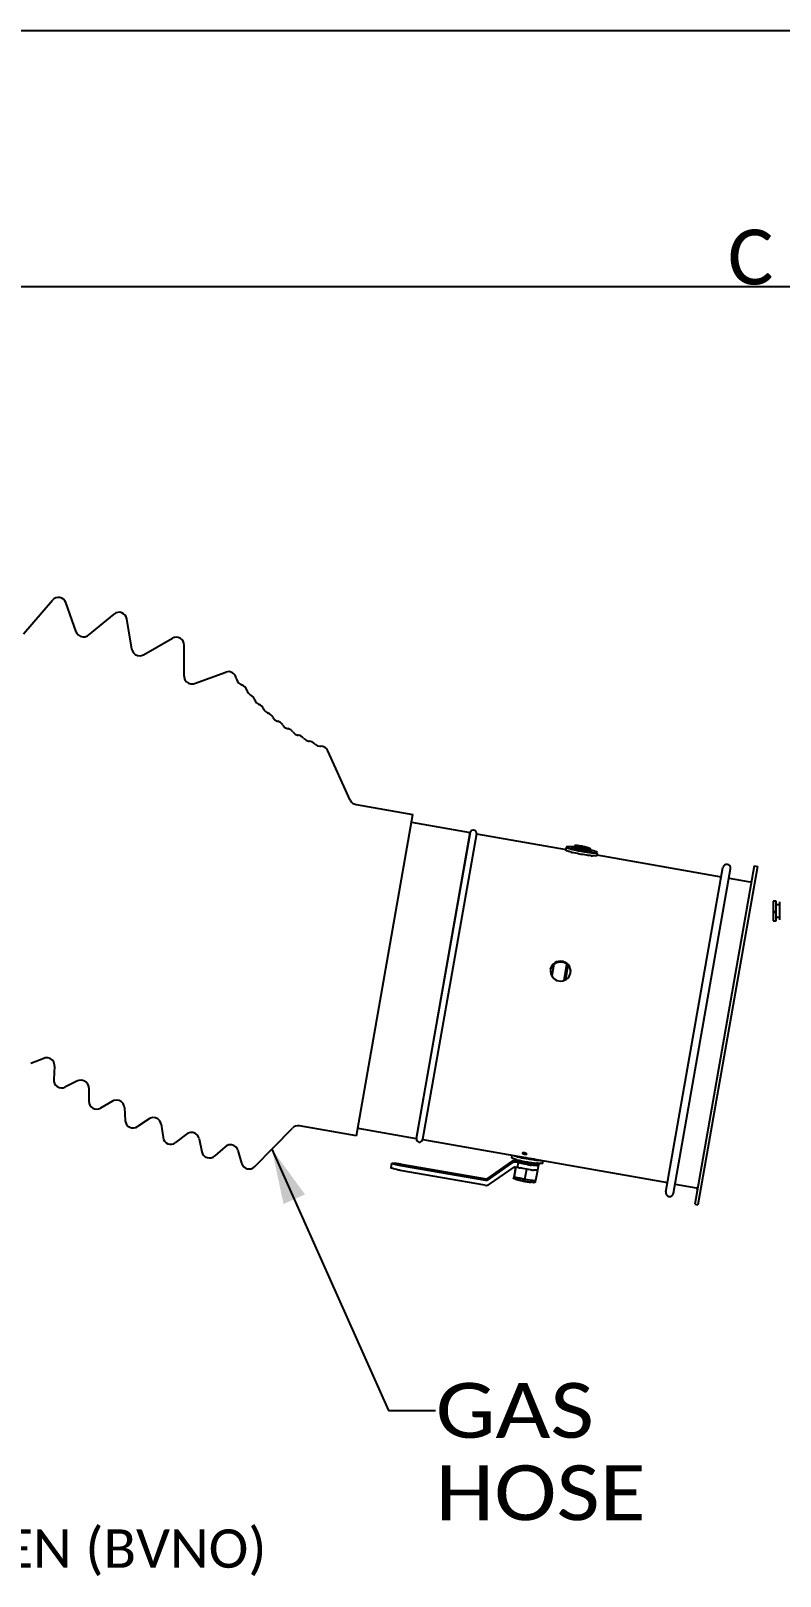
# Model space of a CAD drawing. Header units: millimetres. Extents: x 11802 to 19889, y -472 to 9054.
# Drawn here: x 12699 to 13177, y 2820 to 3805 of the extents above; entities that cross this region are included whole.
import ezdxf
from ezdxf.enums import TextEntityAlignment as Align

# ---------------------------------------------------------------- set-up
doc = ezdxf.new("R2010")
doc.units = ezdxf.units.MM
doc.header["$LTSCALE"] = 307.34
doc.header["$PDMODE"] = 3
doc.header["$PDSIZE"] = 8
doc.layers.get('0').update_dxf_attribs({"linetype": 'CONTINUOUS'})
doc.layers.get('Defpoints').update_dxf_attribs({"linetype": 'CONTINUOUS'})
doc.styles.get("Standard").update_dxf_attribs({"font": 'calibri.ttf'})
doc.dimstyles.new('DIMSTYLE_1', dxfattribs={"dimtxt": 35, "dimasz": 35, "dimexe": 1.5, "dimexo": 1, "dimgap": 0.875, "dimtad": 1, "dimdsep": 46, "dimtxsty": 'Standard', "dimblk": '_FILLED', "dimblk1": '_FILLED', "dimblk2": '_FILLED', "dimcen": 0.09, "dimazin": 2, "dimtp": 0.01, "dimtm": 0.01, "dimtfac": 1, "dimtofl": 0, "dimtmove": 0, "dimatfit": 3, "dimldrblk": '_FILLED', "dimfxl": 1, "dimtolj": 1, "dimarcsym": 0})
doc.dimstyles.get("Standard").update_dxf_attribs({"dimtxt": 35, "dimasz": 35, "dimexe": 1.5, "dimexo": 1, "dimtad": 1, "dimdsep": 46, "dimtxsty": 'Standard', "dimblk": '_FILLED', "dimblk1": '_FILLED', "dimblk2": '_FILLED', "dimcen": 0.09, "dimazin": 2, "dimtol": 1, "dimtp": 0.01, "dimtm": 0.01, "dimtfac": 1, "dimtofl": 0, "dimtmove": 0, "dimatfit": 3, "dimldrblk": '_FILLED', "dimfxl": 1, "dimtolj": 1, "dimarcsym": 0})

# ---------------------------------------------------------------- blocks, each defined once
blk = doc.blocks.new('_FILLED')
at = {"color": 0, "linetype": 'ByBlock'}
blk.add_solid([(0, 0), (-1, 0.214), (-1, -0.214)], dxfattribs=at)
blk = doc.blocks.new('*D261')
at = {"color": 0, "linetype": 'Continuous', "lineweight": -2}
for p, q in [((12345.6, 3309.82), (12345.6, 3643.34)), ((13934.99, 3641.84), (12380.6, 3641.84)), ((13969.99, 3376.87), (13969.99, 3643.34))]:
    blk.add_line(p, q, dxfattribs=at)
at = {"layer": 'Defpoints', "color": 0}
for p in [(12345.6, 3641.84), (13969.99, 3375.87), (12345.6, 3308.82)]:
    blk.add_point(p, dxfattribs=at)
at = {"color": 0, "linetype": 'ByBlock', "lineweight": -2, "xscale": 35, "yscale": 35, "zscale": 35, "rotation": 180}
blk.add_blockref('_FILLED', (12345.6, 3641.84), dxfattribs=at)
at = {"color": 0, "linetype": 'ByBlock', "lineweight": -2, "xscale": 35, "yscale": 35, "zscale": 35}
blk.add_blockref('_FILLED', (13969.99, 3641.84), dxfattribs=at)
at = {"color": 0, "insert": (13157.8, 3660.57), "char_height": 35, "attachment_point": 5}
blk.add_mtext('\\A1;\\A1;C', dxfattribs=at)

msp = doc.modelspace()

# ---------------------------------------------------------------- linework, layer by layer
for p, q in [((15025.60362, 3804.97267), (12025.60362, 3804.97267)), ((13172.19197, 3250.33829), (13174.19197, 3250.33829))]:
    msp.add_line(p, q)
at = {"color": 0, "linetype": 'Continuous'}
for p, q in [((12694.22738, 3420.50657), (12712.62333, 3442.00931)), ((12727.74527, 3421.81297), (12721.13448, 3440.43188)), ((12735.64712, 3419.63578), (12751.92913, 3433.12618)), ((12763.38923, 3410.64882), (12760.04711, 3430.1218)), ((12770.80464, 3407.15725), (12789.14695, 3417.67653)), ((12796.61011, 3393.57533), (12796.63441, 3413.33303)), ((12803.32227, 3388.87146), (12823.18858, 3396.11204)), ((12838.77319, 3381.54237), (12839.22228, 3381.28872)), ((12844.08216, 3375.61441), (12844.54756, 3375.39209)), ((12849.78436, 3370.06361), (12850.26389, 3369.87366)), ((12855.85308, 3364.91599), (12856.34449, 3364.75929)), ((12862.2598, 3360.19571), (12862.76077, 3360.07301)), ((12868.97442, 3355.9249), (12869.48261, 3355.83677)), ((12875.96554, 3352.12356), (12876.47857, 3352.0704)), ((12883.20043, 3348.8095), (12883.71591, 3348.79158)), ((12902.52856, 3314.5194), (12888.35584, 3345.85289)), ((12906.21687, 3311.65581), (12942.51783, 3305.26185)), ((12906.43667, 3100.4152), (12942.51783, 3305.26185)), ((12941.65049, 3300.33766), (12978.97826, 3293.76284)), ((12978.97826, 3293.76284), (12944.63177, 3098.76459)), ((12944.71361, 3098.65341), (12979.09386, 3293.8427)), ((12982.99007, 3292.93127), (12948.68632, 3098.17571)), ((12978.97689, 3293.76309), (12978.84476, 3293.00492)), ((12983.10989, 3293.0351), (13040.12461, 3282.99268)), ((13040.05038, 3282.57127), (13040.39582, 3284.53244)), ((13043.42006, 3281.25738), (13043.3562, 3281.27392)), ((13043.57949, 3283.26698), (13043.65085, 3283.2483)), ((13043.892, 3283.91663), (13044.03017, 3284.7011)), ((13043.96248, 3284.62061), (13043.90654, 3284.62591)), ((13045.63091, 3285.43015), (13045.45819, 3284.44957)), ((13046.76329, 3283.61134), (13046.6425, 3282.92552)), ((13046.84276, 3282.67001), (13046.6425, 3282.92552)), ((13046.98094, 3283.45448), (13046.78067, 3283.70999)), ((13046.98094, 3283.45448), (13046.84276, 3282.67001)), ((13048.80934, 3282.31567), (13046.84276, 3282.67001)), ((13048.94751, 3283.10014), (13046.98094, 3283.45448)), ((13048.94751, 3283.10014), (13048.80934, 3282.31567)), ((13048.98467, 3282.57163), (13048.80934, 3282.31567)), ((13049.11696, 3283.34751), (13048.94751, 3283.10014)), ((13049.10609, 3283.1989), (13048.99527, 3282.56976)), ((13050.91408, 3282.74581), (13050.77591, 3281.96134)), ((13052.74248, 3281.60701), (13050.77591, 3281.96134)), ((13050.91408, 3282.74581), (13051.08353, 3282.99318)), ((13052.88065, 3282.39147), (13050.91408, 3282.74581)), ((13052.88065, 3282.39147), (13052.74248, 3281.60701)), ((13053.21034, 3281.74214), (13052.74248, 3281.60701)), ((13053.34852, 3282.52661), (13052.88065, 3282.39147)), ((13053.21034, 3281.74214), (13053.34852, 3282.52661)), ((13053.81381, 3282.47139), (13053.73721, 3282.48013)), ((13055.4793, 3283.69548), (13055.30659, 3282.7149)), ((13056.59643, 3281.6789), (13056.7177, 3282.36742)), ((13056.83758, 3282.34723), (13056.77448, 3282.36364)), ((13059.74718, 3279.10193), (13060.09261, 3281.06309)), ((13056.18829, 3279.01302), (13056.10377, 3279.02114)), ((13056.58189, 3280.96962), (13056.63744, 3280.96443)), ((13059.8214, 3279.52334), (13139.11084, 3265.5575)), ((13103.73044, 3064.68932), (13140.14862, 3271.44936)), ((13160.13662, 3272.51571), (13122.14732, 3056.83582)), ((13162.1063, 3272.16877), (13124.117, 3056.48889)), ((13160.13662, 3272.51571), (13162.1063, 3272.16877)), ((13108.65464, 3063.82199), (13145.07282, 3270.58203)), ((13144.03504, 3264.69016), (13157.36465, 3262.34232)), ((13172.19197, 3250.33829), (13172.19197, 3250.33363)), ((13172.19197, 3250.31826), (13172.19197, 3250.30392)), ((13172.19197, 3250.27291), (13172.19197, 3250.24894)), ((13172.19197, 3250.20241), (13172.19197, 3250.16891)), ((13172.19197, 3250.10705), (13172.19197, 3250.06415)), ((13172.19197, 3249.9872), (13172.19197, 3237.82192)), ((13174.19197, 3243.29849), (13172.19197, 3243.21969)), ((13172.19197, 3243.2352), (13174.19197, 3243.11101)), ((13174.19197, 3243.11101), (13172.19197, 3242.98713)), ((13172.19197, 3242.97162), (13174.19197, 3242.89331)), ((13174.19197, 3250.24894), (13174.19197, 3250.27291)), ((13174.19197, 3250.16891), (13174.19197, 3250.20241)), ((13174.19197, 3250.06415), (13174.19197, 3250.10705)), ((13174.19197, 3237.82192), (13174.19197, 3249.9872)), ((13174.69197, 3247.90184), (13176.49197, 3247.90184)), ((13176.49197, 3238.10185), (13176.49197, 3249.70184)), ((13172.19197, 3237.74436), (13172.19197, 3237.70108)), ((13172.19197, 3237.63859), (13172.19197, 3237.60471)), ((13172.19197, 3237.55754), (13172.19197, 3237.53318)), ((13172.19197, 3237.52684), (13174.19197, 3237.52684)), ((13174.19197, 3237.70108), (13174.19197, 3237.74436)), ((13174.19197, 3237.60471), (13174.19197, 3237.63859)), ((13174.19197, 3237.53318), (13174.19197, 3237.55754)), ((13174.19197, 3237.48679), (13174.19197, 3237.50153)), ((13174.19197, 3237.46572), (13174.19197, 3237.47078)), ((13174.69197, 3239.90184), (13176.49197, 3239.90184)), ((13032.30931, 3209.7983), (13031.01009, 3202.42213)), ((13040.45753, 3209.94064), (13038.61345, 3199.47111)), ((13041.34282, 3209.202), (13039.70022, 3199.87631)), ((12707.16554, 3149.82176), (12698.94487, 3146.47684)), ((12714.05052, 3144.8465), (12713.48077, 3136.35814)), ((12728.63896, 3135.43139), (12720.66648, 3131.5318)), ((12735.84825, 3130.9389), (12735.86067, 3122.43149)), ((12751.04682, 3122.54418), (12743.35978, 3118.10816)), ((12758.54662, 3118.55553), (12759.14116, 3110.06882)), ((12774.28403, 3111.2204), (12766.91852, 3106.26876)), ((12782.03917, 3107.7543), (12783.21305, 3099.32812)), ((12841.66531, 3080.77278), (12865.69095, 3105.3781)), ((12906.43667, 3100.4152), (12870.13571, 3106.80916)), ((12907.304, 3105.3394), (12944.63177, 3098.76459)), ((12798.24161, 3101.51318), (12791.23222, 3096.06916)), ((12806.21575, 3098.58587), (12807.96345, 3090.25979)), ((12948.7634, 3098.03685), (13104.76435, 3070.55925)), ((12822.80721, 3093.46804), (12816.18683, 3087.55719)), ((12830.96297, 3091.09323), (12833.27628, 3082.90634)), ((12989.84263, 3073.09079), (13005.51078, 3084.01553)), ((13005.51676, 3086.45293), (13005.78797, 3087.99269)), ((13008.49868, 3084.67372), (13009.9298, 3084.42165)), ((13008.82705, 3085.15443), (13008.77146, 3085.16889)), ((13010.22865, 3084.43789), (13010.12022, 3083.82228)), ((13012.1295, 3089.40254), (13012.12675, 3089.39173)), ((13015.0813, 3088.87132), (13015.08237, 3088.88243)), ((13025.21355, 3082.98359), (13025.48476, 3084.52335)), ((12928.5378, 3079.99391), (12929.05595, 3082.93566)), ((12988.38418, 3068.8869), (12934.35017, 3078.40431)), ((12988.90233, 3071.82865), (12934.86833, 3081.34606)), ((12935.06165, 3082.44365), (12989.09566, 3072.92624)), ((13005.31746, 3082.91794), (12989.6493, 3071.99319)), ((12991.37208, 3069.54508), (13007.04023, 3080.46983)), ((13007.91097, 3080.61257), (13006.94601, 3075.13413)), ((13006.94601, 3075.13413), (13006.96125, 3075.02626)), ((13006.96128, 3075.02647), (13007.01423, 3074.65133)), ((13007.01423, 3074.65133), (13007.0401, 3074.46843)), ((13007.04988, 3074.3988), (13007.05524, 3074.36081)), ((13008.14903, 3080.57064), (13007.05524, 3074.36081)), ((13007.05524, 3074.36081), (13007.70301, 3072.78336)), ((13007.05524, 3074.36081), (13013.93329, 3072.79202)), ((13007.7872, 3080.63437), (13009.21832, 3080.3823)), ((13009.73647, 3083.32405), (13008.30535, 3083.57612)), ((13009.21832, 3080.3823), (13009.73647, 3083.32405)), ((13013.93329, 3072.79202), (13015.05595, 3079.16581)), ((13015.05595, 3079.16581), (13014.93766, 3079.19279)), ((13015.15451, 3079.15423), (13015.05595, 3079.16581)), ((13017.3117, 3083.46333), (13017.23134, 3083.0071)), ((13017.23134, 3083.0071), (13019.19229, 3082.54742)), ((13019.19229, 3082.54742), (13019.30307, 3083.17634)), ((13019.19229, 3082.54742), (13020.46726, 3082.46861)), ((13020.04861, 3082.54178), (13019.96861, 3082.08761)), ((13020.46726, 3082.46861), (13020.56348, 3083.01491)), ((13020.52666, 3082.70079), (13021.74222, 3082.38979)), ((13021.82476, 3078.37036), (13020.7021, 3071.99657)), ((13021.82476, 3078.37036), (13021.09465, 3078.45616)), ((13021.64325, 3082.89576), (13021.55745, 3082.90402)), ((13021.74222, 3082.38979), (13021.83049, 3082.89093)), ((13021.74222, 3082.38979), (13023.01719, 3082.31098)), ((13021.81148, 3078.46439), (13021.81431, 3078.44432)), ((13022.56803, 3081.86576), (13021.96925, 3078.46621)), ((13023.01719, 3082.31098), (13023.10148, 3082.78952)), ((13010.50126, 3073.57482), (13010.56691, 3073.55984)), ((13010.56691, 3073.55984), (13013.93329, 3072.79202)), ((13013.93329, 3072.79202), (13013.65957, 3071.42475)), ((13013.93329, 3072.79202), (13020.7021, 3071.99657)), ((13017.219, 3072.40589), (13020.50593, 3072.01969)), ((13019.52154, 3070.73587), (13020.7021, 3071.99657)), ((13020.51015, 3071.79538), (13020.47467, 3071.7537)), ((13109.68855, 3069.69191), (13123.01816, 3067.34407)), ((13122.14732, 3056.83582), (13124.117, 3056.48889))]:
    msp.add_line(p, q, dxfattribs=at)
for points in [[(12727.74527, 3421.81296), (12728.08436, 3421.06122), (12729.07134, 3419.80671), (12730.40585, 3418.92606), (12731.95015, 3418.5117), (12733.54637, 3418.60604), (12735.02872, 3419.19797), (12735.64711, 3419.63578)], [(12763.38923, 3410.64881), (12763.59528, 3409.85029), (12764.35411, 3408.44596), (12765.51908, 3407.35084), (12766.97021, 3406.67944), (12768.55917, 3406.50045), (12770.12069, 3406.83119), (12770.80463, 3407.15724)], [(12796.61012, 3393.57532), (12796.67712, 3392.75337), (12797.1856, 3391.2403), (12798.14697, 3389.96271), (12799.46249, 3389.0539), (12800.99773, 3388.60682), (12802.59277, 3388.66669), (12803.32226, 3388.87146)], [(12829.85562, 3392.08438), (12829.96829, 3391.50833), (12830.56151, 3390.11894), (12831.54242, 3388.97033), (12832.82179, 3388.16697), (12833.29575, 3387.98942)], [(12836.61715, 3384.49393), (12836.80421, 3383.92331), (12837.60019, 3382.57693), (12838.77319, 3381.54237)], [(12841.72921, 3378.41153), (12841.95488, 3377.85505), (12842.84112, 3376.56628), (12844.08216, 3375.61441)], [(12847.2455, 3372.69318), (12847.50872, 3372.15343), (12848.48108, 3370.92833), (12849.78436, 3370.06361)], [(12853.14022, 3367.36567), (12853.43976, 3366.8452), (12854.49368, 3365.6895), (12855.85308, 3364.91599)], [(12859.38571, 3362.454), (12859.72016, 3361.95526), (12860.85067, 3360.87439), (12862.2598, 3360.19571)], [(12865.95256, 3357.98123), (12866.32034, 3357.50655), (12867.52217, 3356.50557), (12868.97442, 3355.9249)], [(12872.81003, 3353.96829), (12873.20944, 3353.51989), (12874.47695, 3352.60349), (12875.96554, 3352.12356)], [(12879.92606, 3350.434), (12880.35523, 3350.01396), (12881.68248, 3349.18645), (12883.20043, 3348.8095)], [(12714.05052, 3144.8469), (12714.03709, 3145.70104), (12713.59545, 3147.30614), (12712.64873, 3148.67994), (12711.3029, 3149.6657), (12709.70766, 3150.15387), (12708.04403, 3150.09077), (12707.16523, 3149.82161)], [(12735.84823, 3130.9393), (12735.77638, 3131.79052), (12735.22594, 3133.36163), (12734.18744, 3134.66744), (12732.77731, 3135.5588), (12731.15241, 3135.93666), (12729.49699, 3135.75988), (12728.63867, 3135.43121)], [(12758.54657, 3118.55593), (12758.41664, 3119.40023), (12757.75998, 3120.93), (12756.63457, 3122.16168), (12755.16675, 3122.95446), (12753.5198, 3123.22025), (12751.88036, 3122.93061), (12751.04654, 3122.54398)], [(12782.03909, 3107.75469), (12781.8517, 3108.58812), (12781.09191, 3110.06938), (12779.88485, 3111.22116), (12778.36622, 3111.91165), (12776.70494, 3112.06411), (12775.08917, 3111.66297), (12774.28376, 3111.22019)], [(12806.21565, 3098.58625), (12805.97166, 3099.40491), (12805.11229, 3100.8307), (12803.82925, 3101.89719), (12802.26694, 3102.48214), (12800.59912, 3102.52057), (12799.01458, 3102.0098), (12798.24135, 3101.51295)], [(12830.96284, 3091.09361), (12830.66341, 3091.89365), (12829.70849, 3093.25729), (12828.35548, 3094.23349), (12826.7568, 3094.71016), (12825.09026, 3094.63438), (12823.54439, 3094.01638), (12822.80697, 3093.46779)]]:
    msp.add_lwpolyline(points, dxfattribs=at)
for centre, radius, start, end in [((12716.42266, 3438.75891), 5, 19.547814, 139.45244814), ((12755.11917, 3429.27603), 5, 9.73868804, 129.64332218), ((12791.63441, 3413.33918), 5, 359.929552, 119.83418614), ((12824.90074, 3391.41433), 5, 7.70139674, 110.02504236), ((12831.781, 3383.22441), 5, 14.7082157, 72.36482659), ((12836.99126, 3376.81406), 5, 18.63181697, 63.49959414), ((12842.62796, 3370.77525), 5, 22.55544234, 67.42332297), ((12848.66475, 3365.13627), 5, 26.47912446, 71.34743474), ((12855.07328, 3359.92359), 5, 30.40283013, 75.27066499), ((12861.82338, 3355.16166), 5, 34.3264711, 79.1937847), ((12868.88347, 3350.87279), 5, 38.25008626, 83.11721256), ((12876.22052, 3347.07706), 5, 42.17371694, 87.04099831), ((12883.80019, 3343.79229), 5, 24.33813562, 90.96517129), ((12907.08421, 3316.58001), 5, 204.33813562, 260.01053386), ((12978.99561, 3293.86132), 0.1, 259.21482004, 349.26613587), ((12981.04408, 3293.39897), 2, 352.7399365, 167.28113122), ((12983.12724, 3293.13359), 0.1, 169.56558916, 263.19239765), ((13040.04184, 3243.74649), 41.06169, 84.59936504, 85.5349047), ((13056.70156, 3332.73476), 53.16313, 255.53282061, 256.22479555), ((13066.86456, 3377.98268), 97.5527, 257.98278522, 259.37604356), ((13059.06284, 3333.0851), 49.72687, 257.83458781, 260.05462714), ((13068.48244, 3386.38727), 106.11151, 259.35409309, 259.75091937), ((13058.97326, 3332.44015), 50.85903, 258.67361589, 259.79698348), ((13059.13629, 3333.45494), 51.09933, 258.69243834, 259.35579561), ((13068.71219, 3387.65833), 107.40317, 259.75096004, 260.37646097), ((13059.5697, 3335.74878), 53.43375, 259.35336803, 260.01176406), ((13059.25429, 3333.94921), 52.39401, 259.78684114, 260.74629467), ((13059.55994, 3335.67834), 53.36269, 260.00896651, 260.72422805), ((13059.67624, 3336.34866), 53.04735, 260.01084702, 260.30789002), ((13041.43214, 3232.77001), 53.05452, 79.6990565, 80.01019596), ((13059.2385, 3333.65808), 50.32148, 260.28343502, 261.89828416), ((13067.39636, 3379.60807), 99.24623, 260.34847078, 262.00934191), ((13059.36012, 3334.46295), 52.13098, 260.7256652, 260.86476652), ((13058.27855, 3327.04176), 43.63591, 261.92182125, 262.16163549), ((13058.55499, 3324.79415), 43.38249, 262.92327249, 263.52189123), ((13058.74582, 3326.01491), 43.82195, 262.92524062, 263.43706938), ((13055.41152, 3302.22446), 19.64452, 265.14584451, 265.33073673), ((13051.60333, 3270.24397), 13.38503, 71.56213763, 73.38501104), ((13060.13207, 3320.25822), 41.43332, 264.53811224, 265.53215791), ((13060.41078, 3321.418), 40.62917, 264.67110771, 265.53792957), ((13142.61568, 3271.04384), 2.5, 350.01053386, 170.01053386), ((13157.53208, 3263.29289), 0.9652, 260.01053386, 350.01053386), ((13174.69197, 3248.40184), 0.5, 225, 270), ((13174.69197, 3239.40184), 0.5, 90, 135), ((13036.28752, 3205.54175), 6.14615, 170.01149367, 172.09260522), ((13036.60847, 3204.79324), 6.50488, 42.95025926, 53.18992765), ((13036.68526, 3205.23314), 6.50503, 42.94290872, 53.18385237), ((13036.98359, 3205.41919), 6.14684, 347.9183876, 350.00909757), ((12718.46955, 3136.02329), 5, 176.16002982, 296.06466395), ((12740.86067, 3122.43879), 5, 180.08365241, 299.98828655), ((12764.12893, 3110.41824), 5, 184.00731758, 303.91195172), ((12869.26838, 3101.88496), 5, 80.01053386, 135.6829321), ((12788.16522, 3100.01802), 5, 187.93099891, 307.83563304), ((12944.61442, 3098.6661), 0.1, 36.38020829, 80.01053386), ((12946.69759, 3098.40072), 2, 172.7399365, 347.28113122), ((12948.74606, 3097.93837), 0.1, 78.95863874, 167.28113122), ((12812.85681, 3091.28694), 5, 191.85466837, 311.75930251), ((13023.4379, 3141.64535), 58.34982, 255.49876378, 256.97564657), ((13006.39399, 3046.37976), 38.20585, 84.33940701, 84.68988635), ((13015.15985, 3101.09559), 17.38004, 253.27213061, 253.55225735), ((13028.10901, 3161.67718), 78.91903, 256.94916773, 257.9869745), ((13018.22384, 3111.98609), 28.69353, 254.33931651, 256.17247812), ((13020.50364, 3121.04816), 38.03788, 256.10033071, 256.4511274), ((13032.72248, 3183.51294), 101.23682, 258.00527464, 260.26427866), ((12838.08789, 3084.26592), 5, 195.77829796, 315.6829321), ((13013.50531, 3072.10284), 7.01167, 161.37722523, 166.31921496), ((13013.51133, 3072.10088), 7.01799, 160.71875455, 161.37776432), ((13020.7765, 3124.70806), 45.80791, 255.38525041, 256.96180486), ((13023.70494, 3137.10832), 58.54917, 256.90754903, 257.30662032), ((13024.51398, 3140.68892), 62.22003, 257.30432927, 257.49552306), ((13023.78249, 3132.41974), 50.69503, 259.98217509, 261.91479819), ((13027.07013, 3151.24009), 68.93935, 260.09081007, 260.36574364), ((13029.65083, 3165.83241), 84.8977, 260.28515705, 260.67042996), ((13026.40422, 3147.15834), 64.80373, 260.34222822, 261.8625313), ((13033.38998, 3186.95051), 104.73778, 260.22238445, 261.17561107), ((13028.99855, 3161.81755), 80.83021, 260.66532484, 261.52234231), ((13027.68698, 3152.98952), 71.90528, 261.518979, 262.28883062), ((13032.27487, 3179.7747), 97.47585, 261.17625422, 261.66494602), ((13025.74329, 3139.49919), 61.26081, 262.28625065, 263.10911942), ((13031.51408, 3174.61357), 92.25895, 261.66779775, 261.80464732), ((13031.10565, 3171.77358), 89.38974, 261.80427655, 262.03394271), ((13024.12346, 3125.93172), 47.597, 263.08542815, 264.34593301), ((13030.43834, 3166.98521), 84.5551, 262.03208714, 262.43761056), ((13029.26715, 3158.10475), 75.59774, 262.43176167, 263.09780515), ((13028.22921, 3149.59057), 67.02054, 263.10398383, 263.43158546), ((13027.74936, 3145.44036), 62.84268, 263.43337159, 263.59324179), ((13027.46803, 3142.93602), 60.32258, 263.5933631, 263.73529368), ((13026.79823, 3136.74352), 54.09397, 263.72476668, 264.44029449), ((13015.80768, 3063.96753), 19.1582, 72.87749146, 73.09301816), ((13016.40284, 3065.89216), 17.14365, 72.27266959, 72.88466132), ((13021.55245, 3082.95194), 4.50541, 272.84219831, 273.90444485), ((13024.43821, 3107.9685), 25.21984, 266.64150887, 267.02419175), ((13013.47722, 3072.1102), 6.98263, 167.88140343, 170.01586375), ((13013.47453, 3072.11064), 6.97991, 166.32168801, 167.88035287), ((13023.82547, 3131.92045), 61.33975, 257.1994122, 258.95746415), ((13023.9316, 3132.36398), 61.7954, 257.19454586, 258.93972523), ((13025.59515, 3140.6837), 70.27973, 258.90983102, 259.10966107), ((13025.22714, 3138.7268), 68.2886, 258.89708544, 259.10264317), ((13025.66229, 3141.02657), 70.62916, 259.10869858, 260.21566979), ((13026.22388, 3143.97964), 73.6351, 259.11377945, 260.17734742), ((13026.48608, 3145.42255), 75.11493, 260.16799862, 260.7322651), ((13026.14516, 3143.33923), 72.99028, 260.15065086, 260.46262007), ((13026.31141, 3144.44935), 74.11285, 260.17262344, 260.47828604), ((13025.87205, 3141.695), 71.32353, 260.46013172, 261.07374817), ((13026.10112, 3143.1951), 72.84109, 260.47821584, 260.73388475), ((13025.85154, 3141.6636), 71.28939, 260.73366363, 261.08640929), ((13024.73787, 3134.38967), 63.93069, 261.06203354, 262.16118605), ((13024.98653, 3136.04532), 65.60494, 261.07246564, 262.14371592), ((13023.60999, 3126.24255), 55.70588, 262.16754508, 262.88958237), ((13023.54852, 3125.657), 55.11756, 262.14844645, 262.87906365), ((13022.09413, 3113.83504), 43.20616, 262.84763996, 264.32480115), ((13021.99683, 3113.00368), 42.3695, 262.84007224, 264.34610179), ((13019.69795, 3081.26425), 10.55711, 268.57119426, 269.16950264), ((13019.67637, 3079.77207), 9.06477, 269.16922671, 269.80128355), ((13013.62731, 3072.0824), 7.00831, 350.0165941, 353.65363336), ((13013.62314, 3072.08291), 7.0125, 353.65324691, 358.53572015), ((13106.18758, 3064.22751), 2.5, 170.01053386, 350.01053386), ((13122.85073, 3066.3935), 0.9652, 350.01053386, 80.01053386)]:
    msp.add_arc(centre, radius, start, end, dxfattribs=at)
for points, knots in [([(13040.68984, 3282.10968), (13040.51904, 3282.18258), (13040.3025, 3282.27454), (13040.03572, 3282.48945), (13040.05063, 3282.57151)], [0, 0, 0, 0, 0.690088526, 1, 1, 1, 1]), ([(13040.39606, 3284.53267), (13040.37851, 3284.43604), (13040.72419, 3284.19594), (13041.28711, 3283.95964), (13042.32793, 3283.60483), (13043.11991, 3283.38765), (13043.57949, 3283.26698)], [0, 0, 0, 0, 0.084792499, 0.280795114, 0.589759955, 1, 1, 1, 1]), ([(13043.23857, 3284.68356), (13042.54896, 3284.73715), (13041.62131, 3284.78312), (13040.73668, 3284.72514), (13040.41113, 3284.61564), (13040.39606, 3284.53267)], [0, 0, 0, 0, 0.717540829, 0.91252004, 1, 1, 1, 1]), ([(13042.04803, 3281.63768), (13041.91286, 3281.67836), (13041.4552, 3281.82066), (13041.00093, 3281.9769), (13040.68984, 3282.10968)], [0, 0, 0, 0, 0.294447895, 1, 1, 1, 1]), ([(13043.65085, 3283.2483), (13043.87155, 3283.19073), (13044.83506, 3282.94695), (13045.80463, 3282.72756), (13046.55355, 3282.56784)], [0, 0, 0, 0, 0.229499778, 1, 1, 1, 1]), ([(13043.89201, 3283.91673), (13043.8778, 3283.83697), (13044.20015, 3283.65687), (13044.67231, 3283.46755), (13045.57684, 3283.19087), (13046.25209, 3283.0194), (13046.6425, 3282.92552)], [0, 0, 0, 0, 0.082187644, 0.280715549, 0.59267588, 1, 1, 1, 1]), ([(13044.08371, 3284.60257), (13044.06682, 3284.61781), (13044.03927, 3284.64541), (13044.02742, 3284.68565), (13044.0302, 3284.70119)], [0, 0, 0, 0, 0.590217104, 1, 1, 1, 1]), ([(13044.0302, 3284.70119), (13044.05414, 3284.83543), (13044.74729, 3284.82704), (13045.11795, 3284.84578), (13045.46732, 3284.8256)], [0, 0, 0, 0, 0.280378968, 1, 1, 1, 1]), ([(13056.10377, 3279.02114), (13055.16454, 3279.1122), (13051.11452, 3279.61953), (13047.08998, 3280.35307), (13044.04271, 3281.10074)], [0, 0, 0, 0, 0.231210049, 1, 1, 1, 1]), ([(13045.3007, 3284.10434), (13045.15119, 3284.14951), (13044.7407, 3284.29051), (13044.29375, 3284.41307), (13044.08371, 3284.60257)], [0, 0, 0, 0, 0.35570491, 1, 1, 1, 1]), ([(13046.78067, 3283.70999), (13046.64354, 3283.74296), (13046.1478, 3283.86507), (13045.65444, 3283.99749), (13045.3007, 3284.10434)], [0, 0, 0, 0, 0.27624072, 1, 1, 1, 1]), ([(13046.51699, 3283.96488), (13046.24582, 3284.04511), (13045.97241, 3284.16104), (13045.4384, 3284.34191), (13045.45826, 3284.44977)], [0, 0, 0, 0, 0.720544446, 1, 1, 1, 1]), ([(13045.63112, 3285.43011), (13045.62214, 3285.37914), (13045.80901, 3285.25505), (13046.32074, 3285.04375), (13046.90015, 3284.88026), (13047.32866, 3284.76987)], [0, 0, 0, 0, 0.084134769, 0.280781861, 1, 1, 1, 1]), ([(13050.63566, 3285.02015), (13050.00735, 3285.13082), (13048.86938, 3285.30381), (13047.23856, 3285.52734), (13046.3874, 3285.50589), (13045.6554, 3285.56798), (13045.63112, 3285.43011)], [0, 0, 0, 0, 0.378765389, 0.700319754, 0.916887522, 1, 1, 1, 1]), ([(13046.83996, 3283.87312), (13046.78452, 3283.88829), (13046.6767, 3283.91832), (13046.56919, 3283.94944), (13046.51699, 3283.96488)], [0, 0, 0, 0, 0.513569236, 1, 1, 1, 1]), ([(13049.11696, 3283.34751), (13048.90626, 3283.38966), (13048.14349, 3283.54776), (13047.38411, 3283.72419), (13046.83996, 3283.87312)], [0, 0, 0, 0, 0.275813501, 1, 1, 1, 1]), ([(13047.26295, 3283.52333), (13047.27669, 3283.60156), (13047.68035, 3283.46214), (13047.86431, 3283.48891), (13048.04422, 3283.45649)], [0, 0, 0, 0, 0.302880323, 1, 1, 1, 1]), ([(13048.04422, 3283.45649), (13048.21027, 3283.42657), (13048.36102, 3283.34531), (13048.75165, 3283.33494), (13048.73911, 3283.26354)], [0, 0, 0, 0, 0.699461716, 1, 1, 1, 1]), ([(13050.91926, 3284.9694), (13051.51763, 3284.86065), (13052.58606, 3284.642), (13054.10077, 3284.30532), (13054.84698, 3284.01344), (13055.50173, 3283.82445), (13055.47901, 3283.69553)], [0, 0, 0, 0, 0.382851896, 0.703349493, 0.917590832, 1, 1, 1, 1]), ([(13053.74921, 3282.6504), (13053.55404, 3282.66697), (13052.66237, 3282.75565), (13051.77477, 3282.88202), (13051.08353, 3282.99318)], [0, 0, 0, 0, 0.218604942, 1, 1, 1, 1]), ([(13051.3099, 3282.79416), (13051.31193, 3282.80569), (13051.36844, 3282.811), (13051.40128, 3282.81183), (13051.4309, 3282.81086)], [0, 0, 0, 0, 0.283198639, 1, 1, 1, 1]), ([(13051.4309, 3282.81086), (13051.47355, 3282.80948), (13051.56983, 3282.80201), (13051.66572, 3282.79116), (13051.71911, 3282.78442)], [0, 0, 0, 0, 0.44225185, 1, 1, 1, 1]), ([(13051.71911, 3282.78442), (13051.78037, 3282.77668), (13051.90464, 3282.75915), (13052.02845, 3282.73862), (13052.09118, 3282.72732)], [0, 0, 0, 0, 0.492055674, 1, 1, 1, 1]), ([(13052.09118, 3282.72732), (13052.25722, 3282.6974), (13052.40797, 3282.61613), (13052.79861, 3282.60576), (13052.78606, 3282.53436)], [0, 0, 0, 0, 0.699461716, 1, 1, 1, 1]), ([(13053.59998, 3281.32544), (13053.86614, 3281.28821), (13054.85817, 3281.15414), (13055.8528, 3281.03827), (13056.58189, 3280.96962)], [0, 0, 0, 0, 0.268468056, 1, 1, 1, 1]), ([(13055.47901, 3283.69553), (13055.46999, 3283.64435), (13055.25079, 3283.59166), (13054.69531, 3283.56801), (13054.09201, 3283.61283), (13053.64954, 3283.65585)], [0, 0, 0, 0, 0.084082125, 0.280757384, 1, 1, 1, 1]), ([(13053.66043, 3281.68865), (13054.06163, 3281.64314), (13054.75782, 3281.57288), (13055.70701, 3281.52351), (13056.21629, 3281.53989), (13056.58292, 3281.59914), (13056.59638, 3281.67921)], [0, 0, 0, 0, 0.40788277, 0.719533019, 0.917983492, 1, 1, 1, 1]), ([(13055.30652, 3282.71517), (13055.28361, 3282.57767), (13054.54557, 3282.64112), (13054.1749, 3282.61554), (13053.81238, 3282.64514)], [0, 0, 0, 0, 0.277062495, 1, 1, 1, 1]), ([(13056.65066, 3282.38899), (13056.46964, 3282.31576), (13055.89323, 3282.31682), (13055.34497, 3282.33286), (13054.984, 3282.3596)], [0, 0, 0, 0, 0.350429323, 1, 1, 1, 1]), ([(13055.8367, 3282.94192), (13056.06934, 3282.86402), (13056.32351, 3282.76107), (13056.7509, 3282.56109), (13056.73454, 3282.46368)], [0, 0, 0, 0, 0.712954382, 1, 1, 1, 1]), ([(13056.73454, 3282.46368), (13056.73192, 3282.44809), (13056.70725, 3282.41406), (13056.6718, 3282.39754), (13056.65066, 3282.38899)], [0, 0, 0, 0, 0.409372128, 1, 1, 1, 1]), ([(13060.09237, 3281.06286), (13060.11024, 3281.16124), (13059.75469, 3281.40428), (13059.18054, 3281.64422), (13058.1159, 3282.00428), (13057.30695, 3282.22479), (13056.83758, 3282.34723)], [0, 0, 0, 0, 0.084542687, 0.280706285, 0.589871074, 1, 1, 1, 1]), ([(13057.24986, 3280.91197), (13057.93946, 3280.85838), (13058.86712, 3280.81241), (13059.75175, 3280.87039), (13060.0773, 3280.97989), (13060.09237, 3281.06286)], [0, 0, 0, 0, 0.717540829, 0.91252004, 1, 1, 1, 1]), ([(13059.74693, 3279.10169), (13059.73186, 3279.01872), (13059.40631, 3278.90922), (13058.52168, 3278.85124), (13057.59403, 3278.89722), (13056.90443, 3278.95081)], [0, 0, 0, 0, 0.087480213, 0.282459848, 1, 1, 1, 1]), ([(13030.19981, 3206.38729), (13029.98014, 3204.806), (13030.86233, 3201.3197), (13033.93292, 3199.47389), (13035.52842, 3199.19287)], [0, 0, 0, 0, 0.496334259, 1, 1, 1, 1]), ([(13037.72568, 3211.67432), (13036.10165, 3211.96037), (13032.51403, 3211.29246), (13030.51474, 3208.19865), (13030.23453, 3206.6078)], [0, 0, 0, 0, 0.505161094, 1, 1, 1, 1]), ([(13030.24866, 3206.59825), (13030.62545, 3208.10017), (13032.679, 3210.92663), (13036.09265, 3211.50833), (13037.64934, 3211.23414)], [0, 0, 0, 0, 0.494856339, 1, 1, 1, 1]), ([(13035.52842, 3199.19287), (13037.12375, 3198.91187), (13040.63981, 3199.59723), (13042.66019, 3202.57168), (13042.99427, 3204.13263)], [0, 0, 0, 0, 0.503666713, 1, 1, 1, 1]), ([(13008.77146, 3085.16889), (13008.30241, 3085.29122), (13007.49376, 3085.51179), (13006.42997, 3085.87125), (13005.85476, 3086.11187), (13005.49991, 3086.35397), (13005.51688, 3086.45267)], [0, 0, 0, 0, 0.409921942, 0.719036297, 0.915306205, 1, 1, 1, 1]), ([(13006.89881, 3087.7964), (13007.05103, 3087.74065), (13007.80031, 3087.48461), (13008.56409, 3087.27346), (13009.17345, 3087.11534)], [0, 0, 0, 0, 0.204769996, 1, 1, 1, 1]), ([(13008.86494, 3085.05411), (13008.84271, 3084.92097), (13009.48656, 3084.69357), (13009.82618, 3084.55059), (13010.15742, 3084.45103)], [0, 0, 0, 0, 0.280701979, 1, 1, 1, 1]), ([(13009.17345, 3087.11534), (13009.66755, 3086.98713), (13011.91047, 3086.44298), (13014.17718, 3086.00038), (13015.94837, 3085.69528)], [0, 0, 0, 0, 0.22119675, 1, 1, 1, 1]), ([(13010.23886, 3084.42677), (13010.27804, 3084.4152), (13010.35779, 3084.39195), (13010.43768, 3084.36919), (13010.47831, 3084.35774)], [0, 0, 0, 0, 0.491776252, 1, 1, 1, 1]), ([(13015.86277, 3086.04957), (13015.44683, 3086.12122), (13013.92394, 3086.39906), (13012.40786, 3086.72192), (13011.32, 3087.01291)], [0, 0, 0, 0, 0.272622832, 1, 1, 1, 1]), ([(13011.59233, 3084.06885), (13011.86784, 3084.00245), (13013.06647, 3083.72694), (13014.27425, 3083.49207), (13015.20656, 3083.3292)], [0, 0, 0, 0, 0.230441232, 1, 1, 1, 1]), ([(13012.12677, 3089.39172), (13012.10958, 3089.29258), (13012.31459, 3089.18135), (13012.44665, 3089.11861), (13012.504, 3089.09505)], [0, 0, 0, 0, 0.61873799, 1, 1, 1, 1]), ([(13013.66377, 3089.47082), (13013.31988, 3089.53139), (13012.89304, 3089.5489), (13012.18378, 3089.56468), (13012.1295, 3089.40254)], [0, 0, 0, 0, 0.671294271, 1, 1, 1, 1]), ([(13015.08238, 3088.88243), (13015.08678, 3089.05336), (13014.4148, 3089.28087), (13014.00766, 3089.41025), (13013.66377, 3089.47082)], [0, 0, 0, 0, 0.32871555, 1, 1, 1, 1]), ([(13014.1194, 3088.73768), (13014.20934, 3088.72975), (13014.49026, 3088.71493), (13014.78538, 3088.7075), (13014.9668, 3088.77377)], [0, 0, 0, 0, 0.31853669, 1, 1, 1, 1]), ([(13014.9668, 3088.77377), (13014.9954, 3088.78422), (13015.04352, 3088.80521), (13015.0775, 3088.85035), (13015.08125, 3088.87133)], [0, 0, 0, 0, 0.588315847, 1, 1, 1, 1]), ([(13019.96245, 3085.49167), (13019.66323, 3085.51772), (13018.29108, 3085.66022), (13016.92613, 3085.8664), (13015.86277, 3086.04957)], [0, 0, 0, 0, 0.217743058, 1, 1, 1, 1]), ([(13015.94837, 3085.69528), (13016.49321, 3085.60142), (13018.50652, 3085.27146), (13020.52977, 3084.99535), (13022.01055, 3084.85484)], [0, 0, 0, 0, 0.270973014, 1, 1, 1, 1]), ([(13022.01055, 3084.85484), (13022.23851, 3084.83321), (13023.01828, 3084.76547), (13023.80087, 3084.71806), (13024.35474, 3084.71841)], [0, 0, 0, 0, 0.292497606, 1, 1, 1, 1]), ([(12934.35017, 3078.40431), (12933.59622, 3078.53711), (12932.2419, 3078.80861), (12930.311, 3079.22514), (12929.35984, 3079.5984), (12928.50865, 3079.8284), (12928.5378, 3079.99391)], [0, 0, 0, 0, 0.378743669, 0.700298133, 0.916857167, 1, 1, 1, 1]), ([(12934.86833, 3081.34606), (12934.11437, 3081.47886), (12932.76005, 3081.75036), (12930.82916, 3082.16689), (12929.878, 3082.54014), (12929.0268, 3082.77015), (12929.05595, 3082.93566)], [0, 0, 0, 0, 0.378743671, 0.700298134, 0.916857165, 1, 1, 1, 1]), ([(12929.05595, 3082.93566), (12929.08511, 3083.10117), (12929.96366, 3083.0265), (12930.98512, 3083.0523), (12932.94212, 3082.78402), (12934.3077, 3082.57645), (12935.06165, 3082.44365)], [0, 0, 0, 0, 0.083143388, 0.299702859, 0.621257919, 1, 1, 1, 1]), ([(13015.32479, 3082.15216), (13014.81704, 3082.23908), (13012.94403, 3082.578), (13011.07963, 3082.97238), (13009.73647, 3083.32405)], [0, 0, 0, 0, 0.270616482, 1, 1, 1, 1]), ([(13010.12043, 3083.82225), (13010.09614, 3083.68438), (13010.80531, 3083.49263), (13011.59791, 3083.18165), (13013.20696, 3082.83452), (13014.33555, 3082.60828), (13014.96386, 3082.49761)], [0, 0, 0, 0, 0.083112449, 0.299680183, 0.621234289, 1, 1, 1, 1]), ([(13017.52062, 3078.79273), (13015.87494, 3079.01528), (13013.71017, 3079.38154), (13011.56269, 3079.8294), (13011.04235, 3079.9448)], [0, 0, 0, 0, 0.757035241, 1, 1, 1, 1]), ([(13022.4874, 3081.40796), (13021.91704, 3081.35044), (13020.42149, 3081.45202), (13018.9456, 3081.61184), (13018.03877, 3081.73448)], [0, 0, 0, 0, 0.385160558, 1, 1, 1, 1]), ([(13018.98681, 3081.98419), (13019.03553, 3081.98191), (13019.12936, 3081.97813), (13019.22325, 3081.97582), (13019.26838, 3081.97515)], [0, 0, 0, 0, 0.519276193, 1, 1, 1, 1]), ([(13019.26838, 3081.97515), (13019.33657, 3081.97413), (13019.54025, 3081.97607), (13019.74984, 3081.97968), (13019.87978, 3082.02136)], [0, 0, 0, 0, 0.333205992, 1, 1, 1, 1]), ([(13020.95865, 3078.45459), (13020.84609, 3078.45901), (13020.33711, 3078.48444), (13019.82914, 3078.52742), (13019.43411, 3078.56628)], [0, 0, 0, 0, 0.221053437, 1, 1, 1, 1]), ([(13019.87978, 3082.02136), (13019.90187, 3082.02845), (13019.93786, 3082.04127), (13019.96582, 3082.07298), (13019.9684, 3082.08765)], [0, 0, 0, 0, 0.60893928, 1, 1, 1, 1]), ([(13021.62287, 3082.22176), (13021.71936, 3082.1909), (13022.03882, 3082.08479), (13022.35592, 3081.96801), (13022.56803, 3081.86576)], [0, 0, 0, 0, 0.300807805, 1, 1, 1, 1]), ([(13021.96925, 3078.46621), (13021.95143, 3078.46441), (13021.91478, 3078.46105), (13021.87809, 3078.45828), (13021.85923, 3078.45699)], [0, 0, 0, 0, 0.486470045, 1, 1, 1, 1]), ([(13025.21343, 3082.98385), (13025.17979, 3082.78814), (13024.17713, 3082.78151), (13023.63614, 3082.75633), (13023.12894, 3082.78267)], [0, 0, 0, 0, 0.281090578, 1, 1, 1, 1]), ([(13006.64831, 3073.22267), (13006.63276, 3073.23787), (13006.60733, 3073.26617), (13006.59774, 3073.30534), (13006.60047, 3073.32079)], [0, 0, 0, 0, 0.580915837, 1, 1, 1, 1]), ([(13006.60047, 3073.32079), (13006.60458, 3073.34404), (13006.65369, 3073.39365), (13006.71284, 3073.41138), (13006.74993, 3073.42169)], [0, 0, 0, 0, 0.38010231, 1, 1, 1, 1]), ([(13007.24148, 3072.91837), (13007.17108, 3072.94525), (13006.96718, 3073.03026), (13006.75365, 3073.11968), (13006.64831, 3073.22267)], [0, 0, 0, 0, 0.338408761, 1, 1, 1, 1]), ([(13008.45363, 3072.53339), (13008.33479, 3072.56643), (13007.92725, 3072.68322), (13007.52236, 3072.81112), (13007.24148, 3072.91837)], [0, 0, 0, 0, 0.290923269, 1, 1, 1, 1]), ([(13010.16605, 3072.10505), (13009.72292, 3072.20625), (13009.15079, 3072.34441), (13008.58262, 3072.49753), (13008.45363, 3072.53339)], [0, 0, 0, 0, 0.772475487, 1, 1, 1, 1]), ([(13013.65947, 3071.41086), (13012.76565, 3071.56574), (13011.59901, 3071.78851), (13010.43928, 3072.0431), (13010.16611, 3072.10541)], [0, 0, 0, 0, 0.764019433, 1, 1, 1, 1]), ([(13018.29706, 3070.77871), (13018.01075, 3070.80332), (13016.70336, 3070.93513), (13015.4021, 3071.12284), (13014.38897, 3071.28813)], [0, 0, 0, 0, 0.218716906, 1, 1, 1, 1]), ([(13020.39764, 3070.77173), (13020.35606, 3070.7589), (13020.10791, 3070.70883), (13019.85371, 3070.70666), (13019.64493, 3070.70735)], [0, 0, 0, 0, 0.172482476, 1, 1, 1, 1]), ([(13020.52935, 3070.86744), (13020.52557, 3070.84602), (13020.48351, 3070.7999), (13020.43042, 3070.78185), (13020.39764, 3070.77173)], [0, 0, 0, 0, 0.388031658, 1, 1, 1, 1]), ([(13020.43781, 3071.00264), (13020.44584, 3070.99658), (13020.46082, 3070.9847), (13020.47504, 3070.97189), (13020.48151, 3070.96556)], [0, 0, 0, 0, 0.526066849, 1, 1, 1, 1]), ([(13020.48151, 3070.96556), (13020.49707, 3070.95036), (13020.52249, 3070.92207), (13020.53209, 3070.88289), (13020.52935, 3070.86744)], [0, 0, 0, 0, 0.580910905, 1, 1, 1, 1])]:
    msp.add_open_spline(points, degree=3, knots=knots, dxfattribs=at)
for points in [[(13043.3562, 3281.27392), (13042.91813, 3281.38767), (13042.48144, 3281.50726), (13042.04803, 3281.63768)], [(13047.32866, 3284.76987), (13047.7448, 3284.66266), (13048.16365, 3284.56582), (13048.58366, 3284.47493)], [(13053.64954, 3283.65585), (13053.20783, 3283.6988), (13052.76718, 3283.75304), (13052.32753, 3283.81355)], [(13054.984, 3282.3596), (13054.59323, 3282.38855), (13054.20317, 3282.42738), (13053.81381, 3282.47139)], [(13040.50597, 3210.00122), (13039.67579, 3210.62284), (13038.67073, 3211.05423), (13037.64934, 3211.23414)], [(13040.5834, 3210.44082), (13039.75297, 3211.06278), (13038.74748, 3211.49434), (13037.72568, 3211.67432)], [(13043.02053, 3204.34857), (13043.19684, 3206.05572), (13042.53828, 3207.9685), (13041.36969, 3209.22542)], [(13043.03721, 3204.35277), (13043.35784, 3206.17305), (13042.7055, 3208.311), (13041.44716, 3209.66481)], [(13005.51078, 3084.01553), (13006.34735, 3084.59884), (13007.4943, 3084.85063), (13008.49868, 3084.67372)], [(13012.504, 3089.09505), (13012.83739, 3088.95812), (13013.19314, 3088.87655), (13013.54809, 3088.81403)], [(13013.54809, 3088.81403), (13013.73731, 3088.7807), (13013.92801, 3088.75455), (13014.1194, 3088.73768)], [(13008.30535, 3083.57612), (13007.30097, 3083.75303), (13006.15402, 3083.50124), (13005.31746, 3082.91794)], [(13007.04023, 3080.46983), (13007.22485, 3080.59856), (13007.54507, 3080.70457), (13007.71042, 3080.55189)], [(13016.65246, 3082.22861), (13017.1495, 3082.15825), (13017.64781, 3082.09554), (13018.14747, 3082.04714)], [(13018.14747, 3082.04714), (13018.42673, 3082.02009), (13018.70655, 3081.99731), (13018.98681, 3081.98419)], [(13020.51849, 3082.54192), (13020.80664, 3082.46497), (13021.09389, 3082.38441), (13021.37924, 3082.29767)], [(13021.77585, 3078.45207), (13021.50379, 3078.43848), (13021.23084, 3078.44392), (13020.95865, 3078.45459)], [(13022.96075, 3082.79198), (13022.52098, 3082.81776), (13022.08179, 3082.85394), (13021.64325, 3082.89576)], [(12988.38418, 3068.8869), (12989.38856, 3068.70999), (12990.53551, 3068.96178), (12991.37208, 3069.54508)], [(12989.6493, 3071.99319), (12989.46468, 3071.86447), (12989.14446, 3071.75845), (12988.97911, 3071.91114)], [(12989.09566, 3072.92624), (12989.31718, 3072.88722), (12989.65294, 3072.92503), (12989.73792, 3073.1333)], [(13008.67067, 3072.49328), (13009.18899, 3072.35178), (13009.71129, 3072.22466), (13010.23512, 3072.10518)], [(13019.43471, 3070.71042), (13019.05493, 3070.71985), (13018.67557, 3070.74618), (13018.29706, 3070.77871)]]:
    msp.add_open_spline(points, degree=3, dxfattribs=at)

# ---------------------------------------------------------------- texts
for s, width, p, p2 in [('GAS', 1.096621, (12956.99432, 2907.81406), (13057.90871, 2907.81406)), ('HOSE', 1.087333, (12956.99432, 2855.31406), (13090.86591, 2855.31406))]:
    msp.add_text(s, height=35, dxfattribs=dict(at, width=width)).set_placement(p, p2, align=Align.FIT)
at = {"color": 0, "linetype": 'Continuous', "insert": (12451.92664, 2890.30866), "char_height": 24.5, "width": 560.9565752, "attachment_point": 1}
msp.add_mtext('BLAST VALVE \\PNORMALLY OPEN (BVNO) ', dxfattribs=at)

# ---------------------------------------------------------------- dimensions: what is measured, and where the dimension line sits
at = {"color": 0, "linetype": 'Continuous'}
dim = msp.add_linear_dim(base=(12345.60362, 3641.84033), p1=(13969.992, 3375.87267), p2=(12345.60362, 3308.81874), text='\\A1;C', dimstyle='DIMSTYLE_1', override={"dimtxsty": 'Standard', "dimldrblk": '_FILLED'}, dxfattribs=at)
dim.commit()
dim.dimension.update_dxf_attribs({"geometry": '*D261', "text_midpoint": (13157.79781, 3660.56533)})

# ---------------------------------------------------------------- leaders
msp.add_leader([(12852.57192, 3091.94254), (12926.99432, 2925.31406), (12956.99432, 2925.31406)], dimstyle='Standard', override={"dimtad": 0}, dxfattribs=at)

doc.saveas('drawing.dxf')
